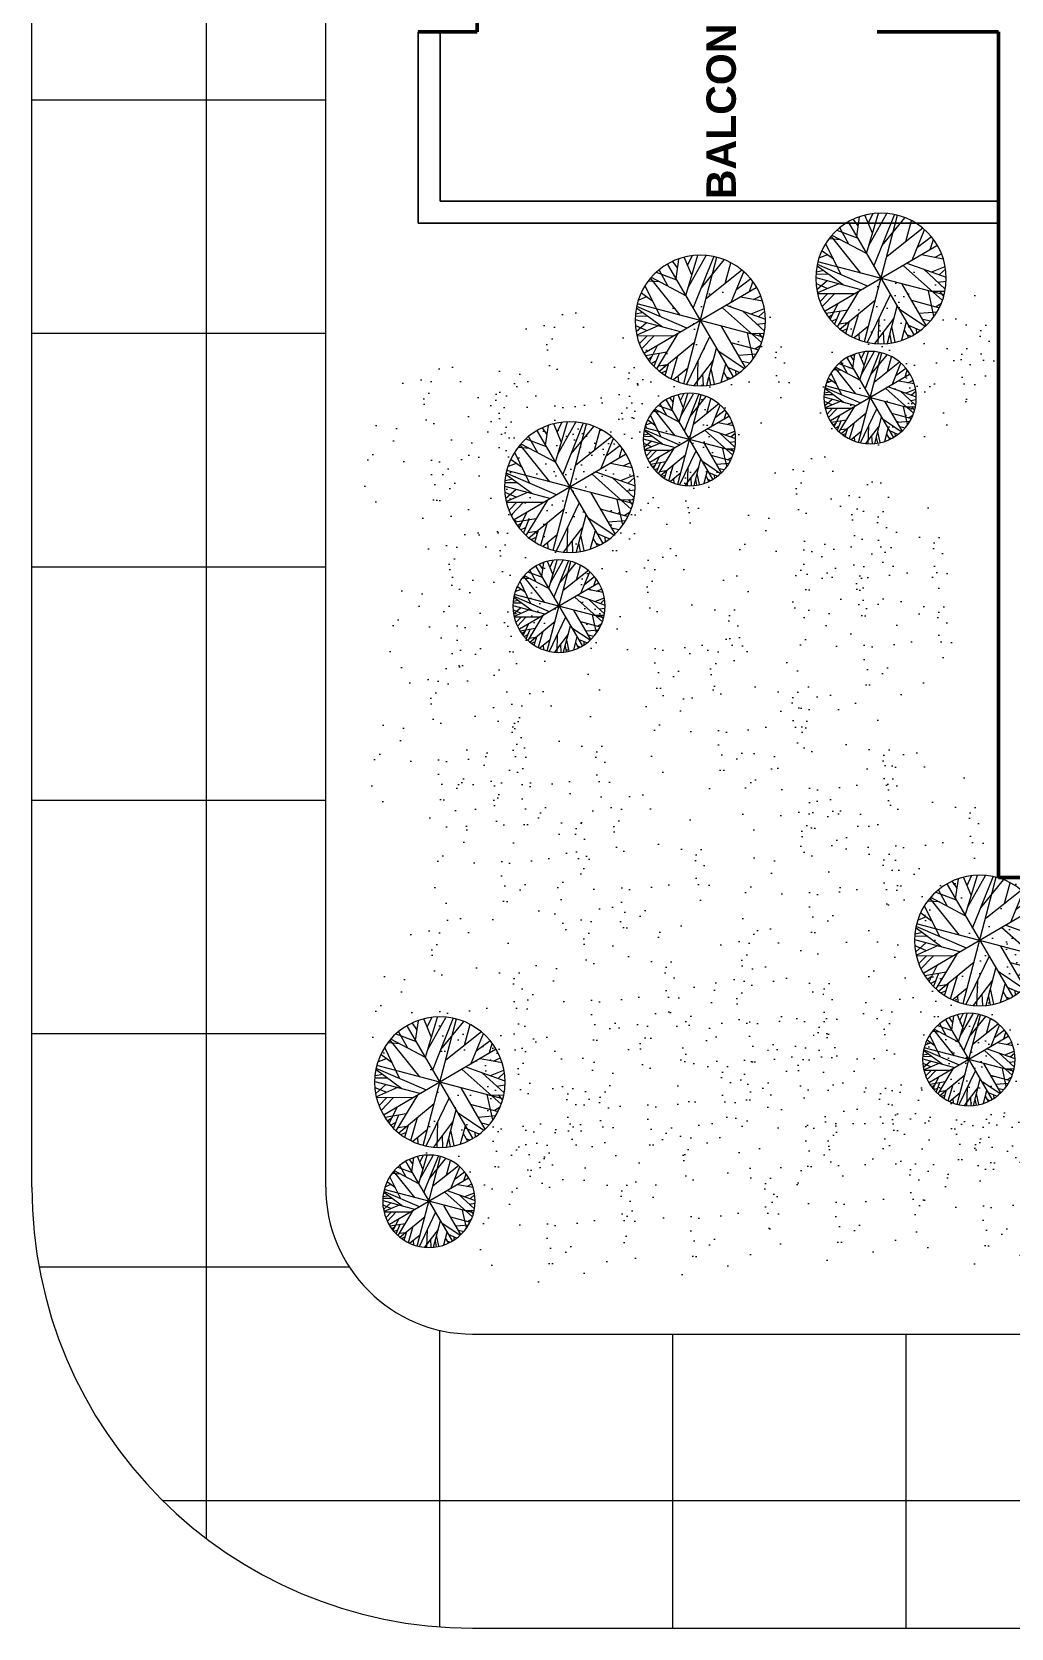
# Model space of a CAD drawing. Header units: millimetres. Extents: x 287 to 445, y 520 to 576.
# Drawn here: x 287.36 to 294.03, y 520.41 to 531.26 of the extents above; entities that cross this region are included whole.
import ezdxf

# ---------------------------------------------------------------- set-up
doc = ezdxf.new("R2010")
doc.units = ezdxf.units.MM
doc.header["$LTSCALE"] = 0.015
for name, color, linetype, lineweight in [('Muros', 41, 'Continuous', 60), ('Muros Bajos', 20, 'Continuous', 30), ('pasto', 56, 'Continuous', 5), ('PISOS', 7, 'Continuous', 18), ('Texto', 133, 'Continuous', 20)]:
    doc.layers.add(name, color=color, linetype=linetype, lineweight=lineweight)
doc.layers.add('puntos alameda', color=94, linetype='Continuous')
pattern_1 = [(270, (860.0486, 883.2239), (-1.5875, 1e-16), []), (180, (860.0486, 883.2239), (0, 1.5875), [])]

# ---------------------------------------------------------------- blocks, each defined once
blk = doc.blocks.new('Tree - deciduous plan')
for p, q in [((-12.5388, 54.9406), (-7.9613, 59.4546)), ((-12.3627, 32.1443), (-12.5388, 58.7776)), ((-5.3205, 59.6806), (16.5105, 16.7963)), ((2.426, 54.9406), (-1.4472, 59.9056)), ((0, 59.9996), (0, -60)), ((0.4894, 48.6208), (3.6584, 59.6806)), ((18.2711, 35.5298), (5.419, 59.6806)), ((-40.1797, 44.558), (-36.4825, 43.2038)), ((-37.0107, 47.0408), (-35.25, 35.5298)), ((-32.6092, 50.4264), (-23.2782, 23.5674)), ((-31.2008, 51.1035), (-0.2149, 20.1818)), ((-26.4472, 46.5894), (-26.2712, 53.8116)), ((-22.0458, 42.0753), (-16.5881, 57.6486)), ((-21.1656, 55.8436), (-0.0388, 45.0094)), ((9.8203, 51.5549), (12.8133, 58.5516)), ((19.6795, 19.5047), (16.3344, 57.6486)), ((17.0387, 51.1035), (23.2006, 55.1666)), ((17.7429, 43.6552), (25.4894, 54.2636)), ((31.6513, 50.8778), (30.2429, 30.5643)), ((31.1232, 42.5267), (35.8767, 48.1693)), ((-49.8627, 32.8214), (-32.7853, 32.8214)), ((-45.8134, 38.2383), (-40.5318, 33.0471)), ((-43.8768, 36.4326), (-44.405, 40.2696)), ((42, 42), (-42, -42)), ((42, -42), (-42, 42)), ((36.2288, 25.1474), (48.9049, 35.0784)), ((37.1091, 37.1098), (46.6161, 37.5612)), ((-32.2571, 20.6333), (-59.1937, 9.348)), ((-57.081, 17.9248), (-47.0458, 14.7649)), ((-56.0247, 20.859), (-20.8134, 20.859)), ((-54.7923, 24.4702), (-47.75, 21.0847)), ((-53.2078, 27.4044), (-40.1797, 20.859)), ((54.3626, 25.3731), (20.9119, 0.3198)), ((23.3767, 23.3417), (53.3063, 27.4044)), ((-59.7219, 2.8025), (-12.0106, 12.0565)), ((-58.6656, 12.7336), (-35.9543, 7.5424)), ((-54.6162, -24.7335), (-20.2853, 0.0941)), ((29.3626, -6.6771), (59.4682, 7.091)), ((38.5175, 13.4107), (58.2359, 13.6364)), ((-60, 0), (60, 0)), ((-59.7219, -4.8714), (-54.2641, -6.6771)), ((-45.2853, -0.1316), (-59.0177, -10.0627)), ((-58.4895, -12.3197), (-36.4825, -11.6426)), ((-10.074, -10.0627), (-2.5036, -59.7178)), ((9.2922, -9.1598), (59.6443, -2.8401)), ((26.3697, -18.4138), (58.9401, -9.8369)), ((-57.081, -18.4138), (-45.2853, -17.9624)), ((-52.6797, -18.188), (-55.4966, -22.0251)), ((-53.2078, -27.442), (-16.7641, -16.6081)), ((-38.9472, -29.0219), (-51.4472, -30.6018)), ((-47.2219, -19.3166), (-50.2148, -26.3135)), ((-35.9543, -22.4765), (-44.0529, -40.5329)), ((-19.9331, -20.2194), (-28.5599, -52.721)), ((-14.8275, -15.0282), (-14.6515, -57.6865)), ((-0.0388, -19.0909), (25.8415, -53.8495)), ((18.6232, -18.6394), (26.7218, -53.3981)), ((18.7992, -18.6394), (57.3556, -17.2853)), ((38.1654, -18.188), (52.426, -29.0219)), ((45.9119, -24.0564), (55.595, -22.2508)), ((-46.5177, -30.1504), (-49.5106, -33.536)), ((-32.4331, -32.4075), (-48.1021, -35.5674)), ((-43.7008, -34.6645), (-46.6937, -37.373)), ((-24.6867, -37.8244), (-38.7712, -45.7241)), ((-26.2712, -43.9185), (-34.7219, -48.6583)), ((-14.6515, -36.2445), (-27.6797, -52.9467)), ((-14.6515, -32.1818), (-3.912, -59.4922)), ((-6.2008, -36.2445), (17.919, -57.0094)), ((22.8485, -36.4702), (35.3485, -48.4326)), ((30.419, -30.1504), (32.3556, -50.0125)), ((31.4753, -31.279), (49.6091, -33.3103)), ((41.5105, -32.6332), (46.088, -38.0501)), ((-14.6515, -47.3041), (-25.0388, -54.3009)), ((-21.5177, -45.4984), (-19.9331, -56.1065)), ((-8.4895, -47.5298), (-11.4825, -58.5893)), ((-6.3768, -52.721), (-9.3698, -58.815)), ((8.4119, -53.1724), (3.8344, -59.4922)), ((5.9471, -46.6269), (10.5246, -58.5893)), ((24.7852, -44.8213), (23.0246, -54.978))]:
    blk.add_line(p, q)
blk.add_circle((0, 0), 60)

msp = doc.modelspace()

# ---------------------------------------------------------------- hatches: boundary and pattern name
at = {"layer": 'pasto', "ltscale": 0.3}
h = msp.add_hatch(dxfattribs=at)
h.set_pattern_fill('AR-SAND', color=256, scale=0.008, angle=90, style=0)
h.set_pattern_definition([(127.5, (513.22935, 545.0013), (-0.3915306, -0.01280025), [0, -0.308864, 0, -0.34544, 0, -0.3302]), (97.5, (513.22935, 545.0013), (-0.5734601, 0.3596186), [0, -0.166624, 0, -0.278384, 0, -0.10668]), (57.5, (513.22935, 544.75136), (-0.00114975, 0.6327939), [0, -0.1016, 0, -0.36576, 0, -0.47752]), (47.5, (513.22935, 544.75136), (-0.1783435, 0.6108452), [0, -0.0508, 0, -0.239776, 0, -0.27432])])
edge = h.paths.add_edge_path()
edge.add_arc((293.375, 529.065), 0.588, 90, 450)
h = msp.add_hatch(dxfattribs=at)
h.set_pattern_fill('AR-SAND', color=256, scale=0.008, angle=90, style=0)
h.set_pattern_definition([(127.5, (511.83604, 544.85442), (-0.3915306, -0.01280025), [0, -0.308864, 0, -0.34544, 0, -0.3302]), (97.5, (511.83604, 544.8544), (-0.5734601, 0.3596186), [0, -0.166624, 0, -0.278384, 0, -0.10668]), (57.5, (511.83604, 544.6045), (-0.00114975, 0.6327939), [0, -0.1016, 0, -0.36576, 0, -0.47752]), (47.5, (511.83604, 544.6045), (-0.1783435, 0.6108452), [0, -0.0508, 0, -0.239776, 0, -0.27432])])
edge = h.paths.add_edge_path()
edge.add_arc((291.982, 528.919), 0.588, 90, 450)
h = msp.add_hatch(dxfattribs=at)
h.set_pattern_fill('AR-SAND', color=256, scale=0.008, angle=90, style=0)
h.set_pattern_definition([(127.5, (513.09945, 544.8421), (-0.3915306, -0.01280025), [0, -0.308864, 0, -0.34544, 0, -0.3302]), (97.5, (513.09945, 544.8421), (-0.5734601, 0.3596186), [0, -0.166624, 0, -0.278384, 0, -0.10668]), (57.5, (513.09945, 544.59216), (-0.00114975, 0.6327939), [0, -0.1016, 0, -0.36576, 0, -0.47752]), (47.5, (513.09945, 544.59216), (-0.1783435, 0.6108452), [0, -0.0508, 0, -0.239776, 0, -0.27432])])
edge = h.paths.add_edge_path()
edge.add_arc((293.245, 528.906), 0.588, 90, 450)
h = msp.add_hatch(dxfattribs=at)
h.set_pattern_fill('AR-SAND', color=256, scale=0.008, angle=90, style=0)
h.set_pattern_definition([(127.5, (510.83555, 544.71326), (-0.3915306, -0.01280025), [0, -0.308864, 0, -0.34544, 0, -0.3302]), (97.5, (510.83555, 544.71326), (-0.5734601, 0.3596186), [0, -0.166624, 0, -0.278384, 0, -0.10668]), (57.5, (510.83555, 544.46333), (-0.00114975, 0.6327939), [0, -0.1016, 0, -0.36576, 0, -0.47752]), (47.5, (510.83555, 544.46333), (-0.1783435, 0.6108452), [0, -0.0508, 0, -0.239776, 0, -0.27432])])
edge = h.paths.add_edge_path()
edge.add_arc((290.981, 528.777), 0.588, 90, 450)
h = msp.add_hatch(dxfattribs=at)
h.set_pattern_fill('AR-SAND', color=256, scale=0.008, angle=90, style=0)
h.set_pattern_definition([(127.5, (509.99666, 544.34375), (-0.3915306, -0.01280025), [0, -0.308864, 0, -0.34544, 0, -0.3302]), (97.5, (509.99666, 544.34375), (-0.5734601, 0.3596186), [0, -0.166624, 0, -0.278384, 0, -0.10668]), (57.5, (509.99666, 544.0938), (-0.00114975, 0.6327939), [0, -0.1016, 0, -0.36576, 0, -0.47752]), (47.5, (509.99666, 544.0938), (-0.1783435, 0.6108452), [0, -0.0508, 0, -0.239776, 0, -0.27432])])
edge = h.paths.add_edge_path()
edge.add_arc((290.142, 528.408), 0.588, 90, 450)
h = msp.add_hatch(dxfattribs=at)
h.set_pattern_fill('AR-SAND', color=256, scale=0.008, angle=90, style=0)
h.set_pattern_definition([(127.5, (510.50912, 544.2456), (-0.3915306, -0.01280025), [0, -0.308864, 0, -0.34544, 0, -0.3302]), (97.5, (510.5091, 544.2456), (-0.5734601, 0.3596186), [0, -0.166624, 0, -0.278384, 0, -0.10668]), (57.5, (510.50912, 543.99565), (-0.00114975, 0.6327939), [0, -0.1016, 0, -0.36576, 0, -0.47752]), (47.5, (510.5091, 543.99565), (-0.1783435, 0.6108452), [0, -0.0508, 0, -0.239776, 0, -0.27432])])
edge = h.paths.add_edge_path()
edge.add_arc((290.655, 528.31), 0.588, 90, 450)
h = msp.add_hatch(dxfattribs=at)
h.set_pattern_fill('AR-SAND', color=256, scale=0.008, angle=90, style=0)
h.set_pattern_definition([(127.5, (511.34553, 544.24458), (-0.3915306, -0.01280025), [0, -0.308864, 0, -0.34544, 0, -0.3302]), (97.5, (511.34553, 544.2446), (-0.5734601, 0.3596186), [0, -0.166624, 0, -0.278384, 0, -0.10668]), (57.5, (511.34553, 543.99464), (-0.00114975, 0.6327939), [0, -0.1016, 0, -0.36576, 0, -0.47752]), (47.5, (511.34553, 543.99464), (-0.1783435, 0.6108452), [0, -0.0508, 0, -0.239776, 0, -0.27432])])
edge = h.paths.add_edge_path()
edge.add_arc((291.491, 528.309), 0.588, 90, 450)
h = msp.add_hatch(dxfattribs=at)
h.set_pattern_fill('AR-SAND', color=256, scale=0.008, angle=90, style=0)
h.set_pattern_definition([(127.5, (511.21887, 544.00104), (-0.3915306, -0.01280025), [0, -0.308864, 0, -0.34544, 0, -0.3302]), (97.5, (511.21887, 544.00104), (-0.5734601, 0.3596186), [0, -0.166624, 0, -0.278384, 0, -0.10668]), (57.5, (511.21887, 543.7511), (-0.00114975, 0.6327939), [0, -0.1016, 0, -0.36576, 0, -0.47752]), (47.5, (511.21887, 543.7511), (-0.1783435, 0.6108452), [0, -0.0508, 0, -0.239776, 0, -0.27432])])
edge = h.paths.add_edge_path()
edge.add_arc((291.364, 528.065), 0.588, 90, 450)
h = msp.add_hatch(dxfattribs=at)
h.set_pattern_fill('AR-SAND', color=256, scale=0.008, angle=90, style=0)
h.set_pattern_definition([(127.5, (512.53055, 543.73378), (-0.3915306, -0.01280025), [0, -0.308864, 0, -0.34544, 0, -0.3302]), (97.5, (512.53055, 543.7338), (-0.5734601, 0.3596186), [0, -0.166624, 0, -0.278384, 0, -0.10668]), (57.5, (512.53055, 543.48384), (-0.00114975, 0.6327939), [0, -0.1016, 0, -0.36576, 0, -0.47752]), (47.5, (512.53055, 543.48384), (-0.1783435, 0.6108452), [0, -0.0508, 0, -0.239776, 0, -0.27432])])
edge = h.paths.add_edge_path()
edge.add_arc((292.676, 527.798), 0.588, 90, 450)
h = msp.add_hatch(dxfattribs=at)
h.set_pattern_fill('AR-SAND', color=256, scale=0.008, angle=90, style=0)
h.set_pattern_definition([(127.5, (512.91158, 543.55704), (-0.3915306, -0.01280025), [0, -0.308864, 0, -0.34544, 0, -0.3302]), (97.5, (512.9116, 543.55704), (-0.5734601, 0.3596186), [0, -0.166624, 0, -0.278384, 0, -0.10668]), (57.5, (512.91158, 543.3071), (-0.00114975, 0.6327939), [0, -0.1016, 0, -0.36576, 0, -0.47752]), (47.5, (512.9116, 543.3071), (-0.1783435, 0.6108452), [0, -0.0508, 0, -0.239776, 0, -0.27432])])
edge = h.paths.add_edge_path()
edge.add_arc((293.057, 527.621), 0.588, 90, 450)
h = msp.add_hatch(dxfattribs=at)
h.set_pattern_fill('AR-SAND', color=256, scale=0.008, angle=90, style=0)
h.set_pattern_definition([(127.5, (510.51605, 543.31225), (-0.3915306, -0.01280025), [0, -0.308864, 0, -0.34544, 0, -0.3302]), (97.5, (510.51605, 543.31225), (-0.5734601, 0.3596186), [0, -0.166624, 0, -0.278384, 0, -0.10668]), (57.5, (510.51605, 543.0623), (-0.00114975, 0.6327939), [0, -0.1016, 0, -0.36576, 0, -0.47752]), (47.5, (510.51605, 543.0623), (-0.1783435, 0.6108452), [0, -0.0508, 0, -0.239776, 0, -0.27432])])
edge = h.paths.add_edge_path()
edge.add_arc((290.662, 527.376), 0.588, 90, 450)
h = msp.add_hatch(dxfattribs=at)
h.set_pattern_fill('AR-SAND', color=256, scale=0.008, angle=90, style=0)
h.set_pattern_definition([(127.5, (510.1707, 543.21803), (-0.3915306, -0.01280025), [0, -0.308864, 0, -0.34544, 0, -0.3302]), (97.5, (510.1707, 543.218), (-0.5734601, 0.3596186), [0, -0.166624, 0, -0.278384, 0, -0.10668]), (57.5, (510.1707, 542.9681), (-0.00114975, 0.6327939), [0, -0.1016, 0, -0.36576, 0, -0.47752]), (47.5, (510.1707, 542.9681), (-0.1783435, 0.6108452), [0, -0.0508, 0, -0.239776, 0, -0.27432])])
edge = h.paths.add_edge_path()
edge.add_arc((290.316, 527.282), 0.588, 90, 450)
h = msp.add_hatch(dxfattribs=at)
h.set_pattern_fill('AR-SAND', color=256, scale=0.008, angle=90, style=0)
h.set_pattern_definition([(127.5, (512.94177, 543.08626), (-0.3915306, -0.01280025), [0, -0.308864, 0, -0.34544, 0, -0.3302]), (97.5, (512.94177, 543.08626), (-0.5734601, 0.3596186), [0, -0.166624, 0, -0.278384, 0, -0.10668]), (57.5, (512.94177, 542.83633), (-0.00114975, 0.6327939), [0, -0.1016, 0, -0.36576, 0, -0.47752]), (47.5, (512.94177, 542.8363), (-0.1783435, 0.6108452), [0, -0.0508, 0, -0.239776, 0, -0.27432])])
edge = h.paths.add_edge_path()
edge.add_arc((293.087, 527.15), 0.588, 90, 450)
h = msp.add_hatch(dxfattribs=at)
h.set_pattern_fill('AR-SAND', color=256, scale=0.008, angle=90, style=0)
h.set_pattern_definition([(127.5, (511.51817, 543.06432), (-0.3915306, -0.01280025), [0, -0.308864, 0, -0.34544, 0, -0.3302]), (97.5, (511.51817, 543.0643), (-0.5734601, 0.3596186), [0, -0.166624, 0, -0.278384, 0, -0.10668]), (57.5, (511.51817, 542.8144), (-0.00114975, 0.6327939), [0, -0.1016, 0, -0.36576, 0, -0.47752]), (47.5, (511.51817, 542.8144), (-0.1783435, 0.6108452), [0, -0.0508, 0, -0.239776, 0, -0.27432])])
edge = h.paths.add_edge_path()
edge.add_arc((291.664, 527.128), 0.588, 90, 450)
h = msp.add_hatch(dxfattribs=at)
h.set_pattern_fill('AR-SAND', color=256, scale=0.008, angle=90, style=0)
h.set_pattern_definition([(127.5, (511.94945, 542.5058), (-0.3915306, -0.01280025), [0, -0.308864, 0, -0.34544, 0, -0.3302]), (97.5, (511.94945, 542.5058), (-0.5734601, 0.3596186), [0, -0.166624, 0, -0.278384, 0, -0.10668]), (57.5, (511.94945, 542.25587), (-0.00114975, 0.6327939), [0, -0.1016, 0, -0.36576, 0, -0.47752]), (47.5, (511.94945, 542.2559), (-0.1783435, 0.6108452), [0, -0.0508, 0, -0.239776, 0, -0.27432])])
edge = h.paths.add_edge_path()
edge.add_arc((292.095, 526.57), 0.588, 90, 450)
h = msp.add_hatch(dxfattribs=at)
h.set_pattern_fill('AR-SAND', color=256, scale=0.008, angle=90, style=0)
h.set_pattern_definition([(127.5, (510.0441, 542.306), (-0.3915306, -0.01280025), [0, -0.308864, 0, -0.34544, 0, -0.3302]), (97.5, (510.0441, 542.306), (-0.5734601, 0.3596186), [0, -0.166624, 0, -0.278384, 0, -0.10668]), (57.5, (510.0441, 542.05606), (-0.00114975, 0.6327939), [0, -0.1016, 0, -0.36576, 0, -0.47752]), (47.5, (510.0441, 542.05606), (-0.1783435, 0.6108452), [0, -0.0508, 0, -0.239776, 0, -0.27432])])
edge = h.paths.add_edge_path()
edge.add_arc((290.19, 526.37), 0.588, 90, 450)
h = msp.add_hatch(dxfattribs=at)
h.set_pattern_fill('AR-SAND', color=256, scale=0.008, angle=90, style=0)
h.set_pattern_definition([(127.5, (510.61383, 542.13726), (-0.3915306, -0.01280025), [0, -0.308864, 0, -0.34544, 0, -0.3302]), (97.5, (510.6138, 542.13726), (-0.5734601, 0.3596186), [0, -0.166624, 0, -0.278384, 0, -0.10668]), (57.5, (510.61383, 541.88732), (-0.00114975, 0.6327939), [0, -0.1016, 0, -0.36576, 0, -0.47752]), (47.5, (510.6138, 541.8873), (-0.1783435, 0.6108452), [0, -0.0508, 0, -0.239776, 0, -0.27432])])
edge = h.paths.add_edge_path()
edge.add_arc((290.759, 526.201), 0.588, 90, 450)
h = msp.add_hatch(dxfattribs=at)
h.set_pattern_fill('AR-SAND', color=256, scale=0.008, angle=90, style=0)
h.set_pattern_definition([(127.5, (512.56936, 542.11278), (-0.3915306, -0.01280025), [0, -0.308864, 0, -0.34544, 0, -0.3302]), (97.5, (512.56936, 542.1128), (-0.5734601, 0.3596186), [0, -0.166624, 0, -0.278384, 0, -0.10668]), (57.5, (512.56936, 541.86285), (-0.00114975, 0.6327939), [0, -0.1016, 0, -0.36576, 0, -0.47752]), (47.5, (512.56936, 541.86285), (-0.1783435, 0.6108452), [0, -0.0508, 0, -0.239776, 0, -0.27432])])
edge = h.paths.add_edge_path()
edge.add_arc((292.715, 526.177), 0.588, 90, 450)
h = msp.add_hatch(dxfattribs=at)
h.set_pattern_fill('AR-SAND', color=256, scale=0.008, angle=90, style=0)
h.set_pattern_definition([(127.5, (513.15602, 541.72112), (-0.3915306, -0.01280025), [0, -0.308864, 0, -0.34544, 0, -0.3302]), (97.5, (513.156, 541.7211), (-0.5734601, 0.3596186), [0, -0.166624, 0, -0.278384, 0, -0.10668]), (57.5, (513.15602, 541.47118), (-0.00114975, 0.6327939), [0, -0.1016, 0, -0.36576, 0, -0.47752]), (47.5, (513.156, 541.4712), (-0.1783435, 0.6108452), [0, -0.0508, 0, -0.239776, 0, -0.27432])])
edge = h.paths.add_edge_path()
edge.add_arc((293.302, 525.785), 0.588, 90, 450)
h = msp.add_hatch(dxfattribs=at)
h.set_pattern_fill('AR-SAND', color=256, scale=0.008, angle=90, style=0)
h.set_pattern_definition([(127.5, (510.4744, 541.6139), (-0.3915306, -0.01280025), [0, -0.308864, 0, -0.34544, 0, -0.3302]), (97.5, (510.4744, 541.6139), (-0.5734601, 0.3596186), [0, -0.166624, 0, -0.278384, 0, -0.10668]), (57.5, (510.4744, 541.36395), (-0.00114975, 0.6327939), [0, -0.1016, 0, -0.36576, 0, -0.47752]), (47.5, (510.4744, 541.36395), (-0.1783435, 0.6108452), [0, -0.0508, 0, -0.239776, 0, -0.27432])])
edge = h.paths.add_edge_path()
edge.add_arc((290.62, 525.678), 0.588, 90, 450)
h = msp.add_hatch(dxfattribs=at)
h.set_pattern_fill('AR-SAND', color=256, scale=0.008, angle=90, style=0)
h.set_pattern_definition([(127.5, (511.2906, 541.4351), (-0.3915306, -0.01280025), [0, -0.308864, 0, -0.34544, 0, -0.3302]), (97.5, (511.2906, 541.4351), (-0.5734601, 0.3596186), [0, -0.166624, 0, -0.278384, 0, -0.10668]), (57.5, (511.2906, 541.18516), (-0.00114975, 0.6327939), [0, -0.1016, 0, -0.36576, 0, -0.47752]), (47.5, (511.2906, 541.18516), (-0.1783435, 0.6108452), [0, -0.0508, 0, -0.239776, 0, -0.27432])])
edge = h.paths.add_edge_path()
edge.add_arc((291.436, 525.499), 0.588, 90, 450)
h = msp.add_hatch(dxfattribs=at)
h.set_pattern_fill('AR-SAND', color=256, scale=0.008, angle=90, style=0)
h.set_pattern_definition([(127.5, (512.56936, 541.4029), (-0.3915306, -0.01280025), [0, -0.308864, 0, -0.34544, 0, -0.3302]), (97.5, (512.56936, 541.4029), (-0.5734601, 0.3596186), [0, -0.166624, 0, -0.278384, 0, -0.10668]), (57.5, (512.56936, 541.15296), (-0.00114975, 0.6327939), [0, -0.1016, 0, -0.36576, 0, -0.47752]), (47.5, (512.56936, 541.15296), (-0.1783435, 0.6108452), [0, -0.0508, 0, -0.239776, 0, -0.27432])])
edge = h.paths.add_edge_path()
edge.add_arc((292.715, 525.467), 0.588, 90, 450)
h = msp.add_hatch(dxfattribs=at)
h.set_pattern_fill('AR-SAND', color=256, scale=0.008, angle=90, style=0)
h.set_pattern_definition([(127.5, (514.16812, 540.93657), (-0.3915306, -0.01280025), [0, -0.308864, 0, -0.34544, 0, -0.3302]), (97.5, (514.1681, 540.93657), (-0.5734601, 0.3596186), [0, -0.166624, 0, -0.278384, 0, -0.10668]), (57.5, (514.16812, 540.68663), (-0.00114975, 0.6327939), [0, -0.1016, 0, -0.36576, 0, -0.47752]), (47.5, (514.1681, 540.68663), (-0.1783435, 0.6108452), [0, -0.0508, 0, -0.239776, 0, -0.27432])])
edge = h.paths.add_edge_path()
edge.add_arc((294.314, 525.001), 0.588, 90, 450)
h = msp.add_hatch(dxfattribs=at)
h.set_pattern_fill('AR-SAND', color=256, scale=0.008, angle=90, style=0)
h.set_pattern_definition([(127.5, (513.4079, 540.83054), (-0.3915306, -0.01280025), [0, -0.308864, 0, -0.34544, 0, -0.3302]), (97.5, (513.4079, 540.83054), (-0.5734601, 0.3596186), [0, -0.166624, 0, -0.278384, 0, -0.10668]), (57.5, (513.4079, 540.5806), (-0.00114975, 0.6327939), [0, -0.1016, 0, -0.36576, 0, -0.47752]), (47.5, (513.4079, 540.5806), (-0.1783435, 0.6108452), [0, -0.0508, 0, -0.239776, 0, -0.27432])])
edge = h.paths.add_edge_path()
edge.add_arc((293.553, 524.895), 0.588, 90, 450)
h = msp.add_hatch(dxfattribs=at)
h.set_pattern_fill('AR-SAND', color=256, scale=0.008, angle=90, style=0)
h.set_pattern_definition([(127.5, (510.0516, 540.5951), (-0.3915306, -0.01280025), [0, -0.308864, 0, -0.34544, 0, -0.3302]), (97.5, (510.0516, 540.5951), (-0.5734601, 0.3596186), [0, -0.166624, 0, -0.278384, 0, -0.10668]), (57.5, (510.0516, 540.34515), (-0.00114975, 0.6327939), [0, -0.1016, 0, -0.36576, 0, -0.47752]), (47.5, (510.0516, 540.34515), (-0.1783435, 0.6108452), [0, -0.0508, 0, -0.239776, 0, -0.27432])])
edge = h.paths.add_edge_path()
edge.add_arc((290.197, 524.659), 0.588, 90, 450)
h = msp.add_hatch(dxfattribs=at)
h.set_pattern_fill('AR-SAND', color=256, scale=0.008, angle=90, style=0)
h.set_pattern_definition([(127.5, (511.08605, 540.67086), (-0.3915306, -0.01280025), [0, -0.308864, 0, -0.34544, 0, -0.3302]), (97.5, (511.08605, 540.67086), (-0.5734601, 0.3596186), [0, -0.166624, 0, -0.278384, 0, -0.10668]), (57.5, (511.08605, 540.42092), (-0.00114975, 0.6327939), [0, -0.1016, 0, -0.36576, 0, -0.47752]), (47.5, (511.08605, 540.4209), (-0.1783435, 0.6108452), [0, -0.0508, 0, -0.239776, 0, -0.27432])])
edge = h.paths.add_edge_path()
edge.add_arc((291.232, 524.735), 0.588, 90, 450)
h = msp.add_hatch(dxfattribs=at)
h.set_pattern_fill('AR-SAND', color=256, scale=0.008, angle=90, style=0)
h.set_pattern_definition([(127.5, (512.1616, 540.52398), (-0.3915306, -0.01280025), [0, -0.308864, 0, -0.34544, 0, -0.3302]), (97.5, (512.1616, 540.524), (-0.5734601, 0.3596186), [0, -0.166624, 0, -0.278384, 0, -0.10668]), (57.5, (512.1616, 540.27405), (-0.00114975, 0.6327939), [0, -0.1016, 0, -0.36576, 0, -0.47752]), (47.5, (512.1616, 540.27405), (-0.1783435, 0.6108452), [0, -0.0508, 0, -0.239776, 0, -0.27432])])
edge = h.paths.add_edge_path()
edge.add_arc((292.307, 524.588), 0.588, 90, 450)
h = msp.add_hatch(dxfattribs=at)
h.set_pattern_fill('AR-SAND', color=256, scale=0.008, angle=90, style=0)
h.set_pattern_definition([(127.5, (512.12755, 540.2645), (-0.3915306, -0.01280025), [0, -0.308864, 0, -0.34544, 0, -0.3302]), (97.5, (512.12755, 540.2645), (-0.5734601, 0.3596186), [0, -0.166624, 0, -0.278384, 0, -0.10668]), (57.5, (512.12755, 540.01457), (-0.00114975, 0.6327939), [0, -0.1016, 0, -0.36576, 0, -0.47752]), (47.5, (512.12755, 540.0146), (-0.1783435, 0.6108452), [0, -0.0508, 0, -0.239776, 0, -0.27432])])
edge = h.paths.add_edge_path()
edge.add_arc((292.273, 524.329), 0.588, 90, 450)
h = msp.add_hatch(dxfattribs=at)
h.set_pattern_fill('AR-SAND', color=256, scale=0.008, angle=90, style=0)
h.set_pattern_definition([(127.5, (513.13158, 540.05655), (-0.3915306, -0.01280025), [0, -0.308864, 0, -0.34544, 0, -0.3302]), (97.5, (513.1316, 540.05655), (-0.5734601, 0.3596186), [0, -0.166624, 0, -0.278384, 0, -0.10668]), (57.5, (513.13158, 539.8066), (-0.00114975, 0.6327939), [0, -0.1016, 0, -0.36576, 0, -0.47752]), (47.5, (513.1316, 539.8066), (-0.1783435, 0.6108452), [0, -0.0508, 0, -0.239776, 0, -0.27432])])
edge = h.paths.add_edge_path()
edge.add_arc((293.277, 524.121), 0.588, 90, 450)
h = msp.add_hatch(dxfattribs=at)
h.set_pattern_fill('AR-SAND', color=256, scale=0.008, angle=90, style=0)
h.set_pattern_definition([(127.5, (511.46937, 539.95864), (-0.3915306, -0.01280025), [0, -0.308864, 0, -0.34544, 0, -0.3302]), (97.5, (511.46937, 539.95864), (-0.5734601, 0.3596186), [0, -0.166624, 0, -0.278384, 0, -0.10668]), (57.5, (511.46937, 539.7087), (-0.00114975, 0.6327939), [0, -0.1016, 0, -0.36576, 0, -0.47752]), (47.5, (511.46937, 539.7087), (-0.1783435, 0.6108452), [0, -0.0508, 0, -0.239776, 0, -0.27432])])
edge = h.paths.add_edge_path()
edge.add_arc((291.615, 524.023), 0.588, 90, 450)
h = msp.add_hatch(dxfattribs=at)
h.set_pattern_fill('AR-SAND', color=256, scale=0.008, angle=90, style=0)
h.set_pattern_definition([(127.5, (513.56966, 539.85813), (-0.3915306, -0.01280025), [0, -0.308864, 0, -0.34544, 0, -0.3302]), (97.5, (513.56966, 539.85813), (-0.5734601, 0.3596186), [0, -0.166624, 0, -0.278384, 0, -0.10668]), (57.5, (513.56966, 539.6082), (-0.00114975, 0.6327939), [0, -0.1016, 0, -0.36576, 0, -0.47752]), (47.5, (513.56966, 539.6082), (-0.1783435, 0.6108452), [0, -0.0508, 0, -0.239776, 0, -0.27432])])
edge = h.paths.add_edge_path()
edge.add_arc((293.715, 523.922), 0.588, 90, 450)
h = msp.add_hatch(dxfattribs=at)
h.set_pattern_fill('AR-SAND', color=256, scale=0.008, angle=90, style=0)
h.set_pattern_definition([(127.5, (513.79157, 539.83624), (-0.3915306, -0.01280025), [0, -0.308864, 0, -0.34544, 0, -0.3302]), (97.5, (513.79157, 539.83624), (-0.5734601, 0.3596186), [0, -0.166624, 0, -0.278384, 0, -0.10668]), (57.5, (513.79157, 539.5863), (-0.00114975, 0.6327939), [0, -0.1016, 0, -0.36576, 0, -0.47752]), (47.5, (513.79157, 539.5863), (-0.1783435, 0.6108452), [0, -0.0508, 0, -0.239776, 0, -0.27432])])
edge = h.paths.add_edge_path()
edge.add_arc((293.937, 523.9), 0.588, 90, 450)
h = msp.add_hatch(dxfattribs=at)
h.set_pattern_fill('AR-SAND', color=256, scale=0.008, angle=90, style=0)
h.set_pattern_definition([(127.5, (510.41635, 539.80917), (-0.3915306, -0.01280025), [0, -0.308864, 0, -0.34544, 0, -0.3302]), (97.5, (510.41635, 539.80917), (-0.5734601, 0.3596186), [0, -0.166624, 0, -0.278384, 0, -0.10668]), (57.5, (510.41635, 539.55923), (-0.00114975, 0.6327939), [0, -0.1016, 0, -0.36576, 0, -0.47752]), (47.5, (510.41635, 539.55923), (-0.1783435, 0.6108452), [0, -0.0508, 0, -0.239776, 0, -0.27432])])
edge = h.paths.add_edge_path()
edge.add_arc((290.562, 523.873), 0.588, 90, 450)
h = msp.add_hatch(dxfattribs=at)
h.set_pattern_fill('AR-SAND', color=256, scale=0.008, angle=90, style=0)
h.set_pattern_definition([(127.5, (510.63827, 539.78728), (-0.3915306, -0.01280025), [0, -0.308864, 0, -0.34544, 0, -0.3302]), (97.5, (510.63827, 539.7873), (-0.5734601, 0.3596186), [0, -0.166624, 0, -0.278384, 0, -0.10668]), (57.5, (510.63827, 539.53735), (-0.00114975, 0.6327939), [0, -0.1016, 0, -0.36576, 0, -0.47752]), (47.5, (510.63827, 539.53735), (-0.1783435, 0.6108452), [0, -0.0508, 0, -0.239776, 0, -0.27432])])
edge = h.paths.add_edge_path()
edge.add_arc((290.784, 523.851), 0.588, 90, 450)
h = msp.add_hatch(dxfattribs=at)
h.set_pattern_fill('AR-SAND', color=256, scale=0.008, angle=90, style=0)
h.set_pattern_definition([(127.5, (512.54492, 539.81176), (-0.3915306, -0.01280025), [0, -0.308864, 0, -0.34544, 0, -0.3302]), (97.5, (512.5449, 539.81176), (-0.5734601, 0.3596186), [0, -0.166624, 0, -0.278384, 0, -0.10668]), (57.5, (512.54492, 539.56183), (-0.00114975, 0.6327939), [0, -0.1016, 0, -0.36576, 0, -0.47752]), (47.5, (512.5449, 539.5618), (-0.1783435, 0.6108452), [0, -0.0508, 0, -0.239776, 0, -0.27432])])
edge = h.paths.add_edge_path()
edge.add_arc((292.69, 523.876), 0.588, 90, 450)
h = msp.add_hatch(dxfattribs=at)
h.set_pattern_fill('AR-SAND', color=256, scale=0.008, angle=90, style=0)
h.set_pattern_definition([(127.5, (512.75036, 539.29648), (-0.3915306, -0.01280025), [0, -0.308864, 0, -0.34544, 0, -0.3302]), (97.5, (512.75036, 539.2965), (-0.5734601, 0.3596186), [0, -0.166624, 0, -0.278384, 0, -0.10668]), (57.5, (512.75036, 539.04655), (-0.00114975, 0.6327939), [0, -0.1016, 0, -0.36576, 0, -0.47752]), (47.5, (512.75036, 539.04655), (-0.1783435, 0.6108452), [0, -0.0508, 0, -0.239776, 0, -0.27432])])
edge = h.paths.add_edge_path()
edge.add_arc((292.896, 523.361), 0.588, 90, 450)
h = msp.add_hatch(dxfattribs=at)
h.set_pattern_fill('AR-SAND', color=256, scale=0.008, angle=90, style=0)
h.set_pattern_definition([(127.5, (511.7627, 539.1998), (-0.3915306, -0.01280025), [0, -0.308864, 0, -0.34544, 0, -0.3302]), (97.5, (511.7627, 539.1998), (-0.5734601, 0.3596186), [0, -0.166624, 0, -0.278384, 0, -0.10668]), (57.5, (511.7627, 538.94985), (-0.00114975, 0.6327939), [0, -0.1016, 0, -0.36576, 0, -0.47752]), (47.5, (511.7627, 538.94985), (-0.1783435, 0.6108452), [0, -0.0508, 0, -0.239776, 0, -0.27432])])
edge = h.paths.add_edge_path()
edge.add_arc((291.908, 523.264), 0.588, 90, 450)
h = msp.add_hatch(dxfattribs=at)
h.set_pattern_fill('AR-SAND', color=256, scale=0.008, angle=90, style=0)
h.set_pattern_definition([(127.5, (513.75257, 539.272), (-0.3915306, -0.01280025), [0, -0.308864, 0, -0.34544, 0, -0.3302]), (97.5, (513.75257, 539.272), (-0.5734601, 0.3596186), [0, -0.166624, 0, -0.278384, 0, -0.10668]), (57.5, (513.75257, 539.02207), (-0.00114975, 0.6327939), [0, -0.1016, 0, -0.36576, 0, -0.47752]), (47.5, (513.75257, 539.02207), (-0.1783435, 0.6108452), [0, -0.0508, 0, -0.239776, 0, -0.27432])])
edge = h.paths.add_edge_path()
edge.add_arc((293.898, 523.336), 0.588, 90, 450)
h = msp.add_hatch(dxfattribs=at)
h.set_pattern_fill('AR-SAND', color=256, scale=0.008, angle=90, style=0)
h.set_pattern_definition([(127.5, (510.78494, 539.15083), (-0.3915306, -0.01280025), [0, -0.308864, 0, -0.34544, 0, -0.3302]), (97.5, (510.78494, 539.15083), (-0.5734601, 0.3596186), [0, -0.166624, 0, -0.278384, 0, -0.10668]), (57.5, (510.78494, 538.9009), (-0.00114975, 0.6327939), [0, -0.1016, 0, -0.36576, 0, -0.47752]), (47.5, (510.78494, 538.9009), (-0.1783435, 0.6108452), [0, -0.0508, 0, -0.239776, 0, -0.27432])])
edge = h.paths.add_edge_path()
edge.add_arc((290.93, 523.215), 0.588, 90, 450)
at = {"layer": 'PISOS'}
h = msp.add_hatch(dxfattribs=at)
h.set_pattern_fill('NET', color=256, scale=0.5, angle=90, style=0)
h.set_pattern_definition(pattern_1)
h.paths.add_polyline_path([(287.361, 530.463), (287.361, 537.512), (289.361, 536.929), (289.361, 530.224)])
h = msp.add_hatch(dxfattribs=at)
h.set_pattern_fill('NET', color=256, scale=0.5, angle=90, style=0)
h.set_pattern_definition(pattern_1)
h.paths.add_polyline_path([(287.361, 523.406), (287.361, 530.463), (289.361, 530.224), (289.361, 523.406, 0.414214), (290.361, 522.406), (292.063, 522.406), (291.843, 520.406), (290.361, 520.406, -0.414214)])
h = msp.add_hatch(dxfattribs=at)
h.set_pattern_fill('NET', color=256, scale=0.5, angle=90, style=0)
h.set_pattern_definition(pattern_1)
h.paths.add_polyline_path([(291.843, 520.406), (292.063, 522.406), (300.219, 522.406, 0.099999), (300.607, 522.485), (301.549, 520.717, -0.115335), (300.219, 520.406)])

# ---------------------------------------------------------------- linework, layer by layer
at = {"layer": 'Muros'}
for p, q in [((290.393, 531.262), (290.393, 531.412)), ((289.99, 531.262), (290.393, 531.262)), ((293.116, 531.262), (293.94, 531.262)), ((293.94, 531.262), (293.94, 525.511)), ((294.874, 525.511), (293.94, 525.511))]:
    msp.add_line(p, q, dxfattribs=at)
at = {"layer": 'Muros Bajos'}
for p, q in [((289.99, 529.962), (289.99, 531.262)), ((290.14, 530.112), (290.14, 531.262)), ((290.14, 530.112), (293.94, 530.112)), ((289.99, 529.962), (293.94, 529.962))]:
    msp.add_line(p, q, dxfattribs=at)
at = {"layer": 'PISOS'}
for p, q in [((287.361, 523.406), (287.361, 543.213)), ((289.361, 523.406), (289.361, 543.213)), ((290.361, 522.406), (300.219, 522.406)), ((290.361, 520.406), (300.219, 520.406))]:
    msp.add_line(p, q, dxfattribs=at)
for radius in [3, 1]:
    msp.add_arc((290.361, 523.406), radius, 180, 270, dxfattribs=at)

# ---------------------------------------------------------------- block references
at = {"layer": 'puntos alameda', "color": 7, "linetype": 'ByBlock', "lineweight": 0}
for p, xscale, yscale, zscale, rotation in [((293.141, 529.586), -0.007405634628365269, 0.007405634628639746, 0.007405634628594382, 255.3294149667242), ((291.911, 529.3), -0.007405634628365269, 0.007405634628639746, 0.007405634628594382, 255.3294149667242), ((293.067, 528.775), -0.00524074937675885, 0.005240749376980602, 0.00524074937695538, 255.3294149665158), ((291.837, 528.49), -0.00524074937675885, 0.005240749376980602, 0.00524074937695538, 255.3294149665158), ((291.023, 528.167), -0.007405634628365269, 0.007405634628639746, 0.007405634628594382, 255.3294149667242), ((290.949, 527.357), -0.00524074937675885, 0.005240749376980602, 0.00524074937695538, 255.3294149665158), ((293.813, 525.083), -0.007405634628365269, 0.007405634628639746, 0.007405634628594382, 255.3294149667242), ((290.138, 524.119), -0.007405634628365269, 0.007405634628639746, 0.007405634628594382, 255.3294149667242), ((293.739, 524.273), -0.00524074937675885, 0.005240749376980602, 0.00524074937695538, 255.3294149665158), ((290.064, 523.309), -0.00524074937675885, 0.005240749376980602, 0.00524074937695538, 255.3294149665158)]:
    msp.add_blockref('Tree - deciduous plan', p, dxfattribs=dict(at, xscale=xscale, yscale=yscale, zscale=zscale, rotation=rotation))

# ---------------------------------------------------------------- texts
at = {"layer": 'Texto', "insert": (291.953, 530.722), "char_height": 0.1, "width": 1.0727, "attachment_point": 2, "rotation": 90}
msp.add_mtext('{\\fArial|b1|i0|c0|p34;\\H2x;BALCON}', dxfattribs=at)

doc.saveas('drawing.dxf')
